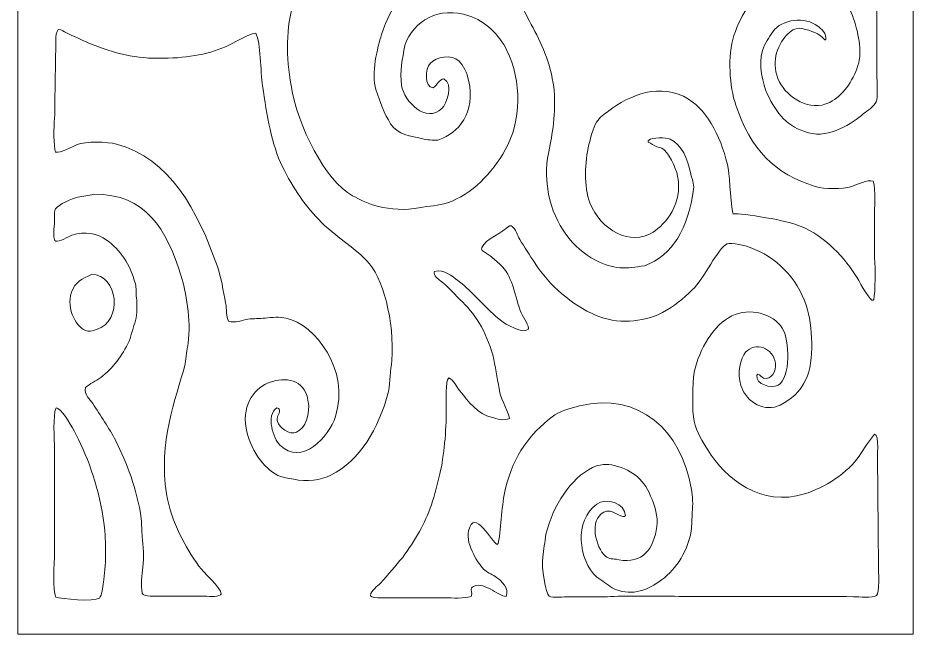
# Model space of a CAD drawing. Header units: centimetres. Extents: x -9 to 9.2, y -13.2 to 13.4.
# Drawn here: x -9.04 to -0.64, y -13.18 to -7.4 of the extents above; entities that cross this region are included whole.
import ezdxf

# ---------------------------------------------------------------- set-up
doc = ezdxf.new("R2010")
doc.units = ezdxf.units.CM
doc.header["$MEASUREMENT"] = 0
doc.layers.add('layer 1', color=7, linetype='Continuous')

msp = doc.modelspace()

# ---------------------------------------------------------------- linework, layer by layer
at = {"layer": 'layer 1', "color": 250, "lineweight": 9}
for points, knots in [([(-9.04413, 13.39309), (-9.04413, 13.39309), (-0.6396, 13.39309), (-0.6396, 13.39309), (-0.6396, 13.39309), (-0.6396, 13.39309), (-0.6396, -13.18251), (-0.6396, -13.18251), (-0.6396, -13.18251), (-0.6396, -13.18251), (-9.04413, -13.18251), (-9.04413, -13.18251), (-9.04413, -13.18251), (-9.04413, -13.18251), (-9.04413, 13.39309), (-9.04413, 13.39309)], [0, 0, 0, 0, 0.2, 0.2, 0.2, 0.2, 0.4, 0.4, 0.4, 0.4, 0.6, 0.6, 0.6, 0.6, 1, 1, 1, 1]), ([(-1.00093, -4.68808), (-0.99526, -4.69078), (-0.98959, -4.69345), (-0.98387, -4.696), (-0.98387, -4.696), (-0.97185, -4.79121), (-0.97531, -4.91836), (-0.97531, -5.02958), (-0.97531, -5.02958), (-0.97531, -5.20611), (-0.97531, -5.38261), (-0.97531, -5.55905), (-0.97531, -5.55905), (-0.97671, -6.13002), (-0.97821, -6.70101), (-0.97956, -7.27198), (-0.97956, -7.27198), (-0.97956, -7.49251), (-0.97956, -7.71318), (-0.97956, -7.93373), (-0.97956, -7.93373), (-0.97956, -7.99397), (-0.96905, -8.15536), (-0.986, -8.18797), (-0.986, -8.18797), (-1.01096, -8.23598), (-1.06497, -8.26744), (-1.1037, -8.29913), (-1.1037, -8.29913), (-1.21132, -8.38738), (-1.42112, -8.53388), (-1.62162, -8.47914), (-1.62162, -8.47914), (-1.82029, -8.42501), (-1.91944, -8.30257), (-2.00897, -8.11377), (-2.00897, -8.11377), (-2.04966, -8.028), (-2.09338, -7.83657), (-2.05447, -7.70817), (-2.05447, -7.70817), (-2.03265, -7.63605), (-1.99192, -7.58726), (-1.95773, -7.53156), (-1.95773, -7.53156), (-1.86849, -7.41076), (-1.65465, -7.3849), (-1.53389, -7.47844), (-1.53389, -7.47844), (-1.50554, -7.50037), (-1.44638, -7.54906), (-1.45893, -7.60813), (-1.45893, -7.60813), (-1.46184, -7.60813), (-1.46469, -7.60813), (-1.46746, -7.60813), (-1.46746, -7.60813), (-1.52486, -7.54472), (-1.59089, -7.52143), (-1.68366, -7.5005), (-1.68366, -7.5005), (-1.74841, -7.48593), (-1.79692, -7.53015), (-1.82703, -7.56314), (-1.82703, -7.56314), (-1.92039, -7.66526), (-1.98056, -7.83255), (-1.89346, -8.00258), (-1.89346, -8.00258), (-1.82148, -8.14297), (-1.60977, -8.29099), (-1.42255, -8.19322), (-1.42255, -8.19322), (-1.2999, -8.12919), (-1.20822, -8.00115), (-1.15725, -7.84912), (-1.15725, -7.84912), (-1.11235, -7.71513), (-1.16093, -7.51291), (-1.19786, -7.40968), (-1.19786, -7.40968), (-1.25678, -7.24466), (-1.34905, -7.11791), (-1.48466, -7.04961), (-1.48466, -7.04961), (-1.75022, -6.91557), (-2.06781, -7.10722), (-2.18657, -7.29052), (-2.18657, -7.29052), (-2.23923, -7.37161), (-2.28759, -7.46236), (-2.32142, -7.56577), (-2.32142, -7.56577), (-2.3844, -7.75803), (-2.36219, -8.04621), (-2.30435, -8.21966), (-2.30435, -8.21966), (-2.16506, -8.6368), (-1.93999, -8.86558), (-1.55951, -8.98213), (-1.55951, -8.98213), (-1.46922, -9.00984), (-1.30621, -9.00923), (-1.21501, -8.98213), (-1.21501, -8.98213), (-1.16556, -8.96745), (-1.06766, -8.914), (-1.01382, -8.93188), (-1.01382, -8.93188), (-0.98864, -9.02192), (-1.00312, -9.17681), (-1.00312, -9.28927), (-1.00312, -9.28927), (-1.00312, -9.41016), (-1.00312, -9.53109), (-1.00312, -9.6519), (-1.00312, -9.6519), (-0.99089, -9.7534), (-0.99429, -9.96228), (-1.00955, -10.04633), (-1.00955, -10.04633), (-1.01164, -10.04725), (-1.01382, -10.04821), (-1.01591, -10.04904), (-1.01591, -10.04904), (-1.01947, -10.04904), (-1.02314, -10.04904), (-1.02666, -10.04904), (-1.02666, -10.04904), (-1.0639, -10.0265), (-1.15161, -9.85968), (-1.18285, -9.81078), (-1.18285, -9.81078), (-1.30675, -9.61758), (-1.51389, -9.41405), (-1.73289, -9.34217), (-1.73289, -9.34217), (-1.85001, -9.2947), (-2.32474, -9.22264), (-2.32778, -9.24156), (-2.32778, -9.24156), (-2.35061, -9.2093), (-2.36104, -8.89151), (-2.37277, -8.82855), (-2.37277, -8.82855), (-2.42536, -8.5485), (-2.56256, -8.28024), (-2.74737, -8.16406), (-2.74737, -8.16406), (-3.00776, -8.00042), (-3.30647, -8.12587), (-3.49632, -8.27262), (-3.49632, -8.27262), (-3.53621, -8.3034), (-3.58468, -8.33287), (-3.61199, -8.37854), (-3.61199, -8.37854), (-3.64773, -8.43854), (-3.66278, -8.51043), (-3.68256, -8.59037), (-3.68256, -8.59037), (-3.72225, -8.75044), (-3.7328, -8.98561), (-3.67402, -9.13566), (-3.67402, -9.13566), (-3.57243, -9.39482), (-3.29268, -9.54551), (-3.08123, -9.41101), (-3.08123, -9.41101), (-2.96148, -9.335), (-2.80135, -9.14706), (-2.85008, -8.88687), (-2.85008, -8.88687), (-2.86639, -8.79967), (-2.94093, -8.65661), (-2.99767, -8.62211), (-2.99767, -8.62211), (-3.01343, -8.61854), (-3.02908, -8.61508), (-3.04482, -8.61152), (-3.04482, -8.61152), (-3.0719, -8.59653), (-3.09905, -8.58144), (-3.12619, -8.56653), (-3.12619, -8.56653), (-3.12619, -8.56212), (-3.12619, -8.55772), (-3.12619, -8.55327), (-3.12619, -8.55327), (-3.12399, -8.55155), (-3.12189, -8.54976), (-3.11976, -8.54802), (-3.11976, -8.54802), (-3.09484, -8.5219), (-2.95763, -8.51957), (-2.92066, -8.53742), (-2.92066, -8.53742), (-2.81084, -8.59031), (-2.75636, -8.71907), (-2.72585, -8.86832), (-2.72585, -8.86832), (-2.71753, -8.90942), (-2.69276, -8.95541), (-2.70027, -9.00859), (-2.70027, -9.00859), (-2.75123, -9.36903), (-2.89388, -9.63332), (-3.16042, -9.72602), (-3.16042, -9.72602), (-3.3324, -9.7569), (-3.45417, -9.76235), (-3.62264, -9.67307), (-3.62264, -9.67307), (-3.8356, -9.56016), (-3.99962, -9.34878), (-4.06354, -9.0536), (-4.06354, -9.0536), (-4.08954, -8.84521), (-4.08946, -8.79439), (-4.04637, -8.58768), (-4.04637, -8.58768), (-4.0159, -8.44156), (-3.98848, -8.18979), (-4.0186, -8.01317), (-4.0186, -8.01317), (-4.05918, -7.7747), (-4.14841, -7.60272), (-4.24112, -7.43077), (-4.24112, -7.43077), (-4.27844, -7.36163), (-4.31692, -7.26651), (-4.36953, -7.21633), (-4.36953, -7.21633), (-4.44696, -7.14255), (-4.56656, -7.08562), (-4.66703, -7.0469), (-4.66703, -7.0469), (-4.81314, -6.9906), (-4.97024, -6.96301), (-5.12075, -7.00718), (-5.12075, -7.00718), (-5.3861, -7.0851), (-5.53824, -7.26771), (-5.63004, -7.55781), (-5.63004, -7.55781), (-5.66668, -7.67333), (-5.73123, -7.92799), (-5.68358, -8.07145), (-5.68358, -8.07145), (-5.64302, -8.19376), (-5.60508, -8.30062), (-5.54446, -8.39446), (-5.54446, -8.39446), (-5.47401, -8.50365), (-5.36638, -8.50785), (-5.22987, -8.53742), (-5.22987, -8.53742), (-5.19037, -8.54595), (-5.12756, -8.55638), (-5.08643, -8.54266), (-5.08643, -8.54266), (-4.91463, -8.48527), (-4.74303, -8.29087), (-4.81251, -7.98672), (-4.81251, -7.98672), (-4.82737, -7.92183), (-4.86273, -7.84332), (-4.90242, -7.80668), (-4.90242, -7.80668), (-4.9772, -7.73787), (-5.11558, -7.76711), (-5.17423, -7.82793), (-5.17423, -7.82793), (-5.21997, -7.8754), (-5.2321, -8.05387), (-5.14426, -8.05561), (-5.14426, -8.05561), (-5.10753, -8.03379), (-5.09077, -7.9759), (-5.04372, -7.97353), (-5.04372, -7.97353), (-4.95274, -8.01929), (-5.01849, -8.20877), (-5.063, -8.25148), (-5.063, -8.25148), (-5.21096, -8.39354), (-5.41666, -8.19093), (-5.44183, -8.03172), (-5.44183, -8.03172), (-5.46149, -7.90688), (-5.43207, -7.78248), (-5.41176, -7.66116), (-5.41176, -7.66116), (-5.32871, -7.41872), (-5.08868, -7.29243), (-4.8104, -7.3805), (-4.8104, -7.3805), (-4.65769, -7.42882), (-4.52695, -7.55653), (-4.45301, -7.70612), (-4.45301, -7.70612), (-4.31201, -7.99126), (-4.31604, -8.37308), (-4.46797, -8.63806), (-4.46797, -8.63806), (-4.59395, -8.85759), (-4.77684, -9.05449), (-5.01158, -9.13566), (-5.01158, -9.13566), (-5.09869, -9.16584), (-5.18036, -9.16308), (-5.2791, -9.18337), (-5.2791, -9.18337), (-5.39546, -9.20728), (-5.5519, -9.19843), (-5.66011, -9.17009), (-5.66011, -9.17009), (-5.74639, -9.14748), (-5.82804, -9.11015), (-5.90187, -9.06946), (-5.90187, -9.06946), (-6.16193, -8.92659), (-6.41352, -8.42406), (-6.47978, -8.03442), (-6.47978, -8.03442), (-6.52351, -7.77652), (-6.53327, -7.4789), (-6.45188, -7.25866), (-6.45188, -7.25866), (-6.43112, -7.20241), (-6.33445, -7.135), (-6.29357, -7.0946), (-6.29357, -7.0946), (-6.17754, -6.97979), (-6.05982, -6.78917), (-5.98111, -6.62866), (-5.98111, -6.62866), (-5.90694, -6.47749), (-5.85524, -6.30904), (-5.79704, -6.13887), (-5.79704, -6.13887), (-5.78123, -6.09278), (-5.76407, -5.96696), (-5.73281, -5.94832), (-5.73281, -5.94832), (-5.70808, -5.93426), (-5.65188, -5.97397), (-5.62585, -5.98529), (-5.62585, -5.98529), (-5.57521, -6.00735), (-5.4044, -6.04808), (-5.33265, -6.03028), (-5.33265, -6.03028), (-5.30193, -6.02271), (-5.23679, -5.96857), (-5.20423, -5.97737), (-5.20423, -5.97737), (-5.1571, -5.99013), (-5.12362, -6.11569), (-5.09935, -6.16528), (-5.09935, -6.16528), (-5.04078, -6.28512), (-4.96281, -6.39235), (-4.8939, -6.5016), (-4.8939, -6.5016), (-4.83081, -6.57093), (-4.76805, -6.6406), (-4.70556, -6.71074), (-4.70556, -6.71074), (-4.52387, -6.86872), (-4.32725, -6.98028), (-4.06354, -7.04162), (-4.06354, -7.04162), (-3.93643, -7.07113), (-3.81027, -7.04961), (-3.68256, -7.04961), (-3.68256, -7.04961), (-3.5536, -7.02286), (-3.41926, -7.00662), (-3.3081, -6.95162), (-3.3081, -6.95162), (-3.22892, -6.91253), (-3.15281, -6.85089), (-3.08336, -6.79811), (-3.08336, -6.79811), (-2.90002, -6.6588), (-2.73729, -6.51312), (-2.60824, -6.30827), (-2.60824, -6.30827), (-2.51673, -6.16308), (-2.45191, -5.99621), (-2.3814, -5.82379), (-2.3814, -5.82379), (-2.36137, -5.77487), (-2.35263, -5.66088), (-2.30008, -5.65436), (-2.30008, -5.65436), (-2.2611, -5.68015), (-2.16534, -5.92115), (-2.13303, -5.98268), (-2.13303, -5.98268), (-1.99178, -6.25311), (-1.74468, -6.59759), (-1.49326, -6.72659), (-1.49326, -6.72659), (-1.41565, -6.76634), (-1.3094, -6.84406), (-1.19142, -6.81662), (-1.19142, -6.81662), (-1.18792, -6.8122), (-1.18432, -6.80773), (-1.18071, -6.8033), (-1.18071, -6.8033), (-1.18207, -6.74888), (-1.22999, -6.69011), (-1.2514, -6.65243), (-1.2514, -6.65243), (-1.30119, -6.5646), (-1.35231, -6.45694), (-1.38622, -6.3559), (-1.38622, -6.3559), (-1.45425, -6.1529), (-1.46168, -5.8), (-1.42684, -5.53786), (-1.42684, -5.53786), (-1.42469, -5.46907), (-1.42255, -5.40027), (-1.42041, -5.33134), (-1.42041, -5.33134), (-1.40625, -5.22376), (-1.43182, -5.11023), (-1.44403, -5.01899), (-1.44403, -5.01899), (-1.44802, -4.98904), (-1.44861, -4.91651), (-1.43754, -4.89989), (-1.43754, -4.89989), (-1.42615, -4.88283), (-1.24794, -4.86331), (-1.21717, -4.85226), (-1.21717, -4.85226), (-1.13106, -4.8211), (-1.06194, -4.75169), (-1.00093, -4.68808)], [0, 0, 0, 0, 0.0089286, 0.0089286, 0.0089286, 0.0089286, 0.0178571, 0.0178571, 0.0178571, 0.0178571, 0.0267857, 0.0267857, 0.0267857, 0.0267857, 0.0357143, 0.0357143, 0.0357143, 0.0357143, 0.0446429, 0.0446429, 0.0446429, 0.0446429, 0.0535714, 0.0535714, 0.0535714, 0.0535714, 0.0625, 0.0625, 0.0625, 0.0625, 0.0714286, 0.0714286, 0.0714286, 0.0714286, 0.0803571, 0.0803571, 0.0803571, 0.0803571, 0.0892857, 0.0892857, 0.0892857, 0.0892857, 0.0982143, 0.0982143, 0.0982143, 0.0982143, 0.1071429, 0.1071429, 0.1071429, 0.1071429, 0.1160714, 0.1160714, 0.1160714, 0.1160714, 0.125, 0.125, 0.125, 0.125, 0.1339286, 0.1339286, 0.1339286, 0.1339286, 0.1428571, 0.1428571, 0.1428571, 0.1428571, 0.1517857, 0.1517857, 0.1517857, 0.1517857, 0.1607143, 0.1607143, 0.1607143, 0.1607143, 0.1696429, 0.1696429, 0.1696429, 0.1696429, 0.1785714, 0.1785714, 0.1785714, 0.1785714, 0.1875, 0.1875, 0.1875, 0.1875, 0.1964286, 0.1964286, 0.1964286, 0.1964286, 0.2053571, 0.2053571, 0.2053571, 0.2053571, 0.2142857, 0.2142857, 0.2142857, 0.2142857, 0.2232143, 0.2232143, 0.2232143, 0.2232143, 0.2321429, 0.2321429, 0.2321429, 0.2321429, 0.2410714, 0.2410714, 0.2410714, 0.2410714, 0.25, 0.25, 0.25, 0.25, 0.2589286, 0.2589286, 0.2589286, 0.2589286, 0.2678571, 0.2678571, 0.2678571, 0.2678571, 0.2767857, 0.2767857, 0.2767857, 0.2767857, 0.2857143, 0.2857143, 0.2857143, 0.2857143, 0.2946429, 0.2946429, 0.2946429, 0.2946429, 0.3035714, 0.3035714, 0.3035714, 0.3035714, 0.3125, 0.3125, 0.3125, 0.3125, 0.3214286, 0.3214286, 0.3214286, 0.3214286, 0.3303571, 0.3303571, 0.3303571, 0.3303571, 0.3392857, 0.3392857, 0.3392857, 0.3392857, 0.3482143, 0.3482143, 0.3482143, 0.3482143, 0.3571429, 0.3571429, 0.3571429, 0.3571429, 0.3660714, 0.3660714, 0.3660714, 0.3660714, 0.375, 0.375, 0.375, 0.375, 0.3839286, 0.3839286, 0.3839286, 0.3839286, 0.3928571, 0.3928571, 0.3928571, 0.3928571, 0.4017857, 0.4017857, 0.4017857, 0.4017857, 0.4107143, 0.4107143, 0.4107143, 0.4107143, 0.4196429, 0.4196429, 0.4196429, 0.4196429, 0.4285714, 0.4285714, 0.4285714, 0.4285714, 0.4375, 0.4375, 0.4375, 0.4375, 0.4464286, 0.4464286, 0.4464286, 0.4464286, 0.4553571, 0.4553571, 0.4553571, 0.4553571, 0.4642857, 0.4642857, 0.4642857, 0.4642857, 0.4732143, 0.4732143, 0.4732143, 0.4732143, 0.4821429, 0.4821429, 0.4821429, 0.4821429, 0.4910714, 0.4910714, 0.4910714, 0.4910714, 0.5, 0.5, 0.5, 0.5, 0.5089286, 0.5089286, 0.5089286, 0.5089286, 0.5178571, 0.5178571, 0.5178571, 0.5178571, 0.5267857, 0.5267857, 0.5267857, 0.5267857, 0.5357143, 0.5357143, 0.5357143, 0.5357143, 0.5446429, 0.5446429, 0.5446429, 0.5446429, 0.5535714, 0.5535714, 0.5535714, 0.5535714, 0.5625, 0.5625, 0.5625, 0.5625, 0.5714286, 0.5714286, 0.5714286, 0.5714286, 0.5803571, 0.5803571, 0.5803571, 0.5803571, 0.5892857, 0.5892857, 0.5892857, 0.5892857, 0.5982143, 0.5982143, 0.5982143, 0.5982143, 0.6071429, 0.6071429, 0.6071429, 0.6071429, 0.6160714, 0.6160714, 0.6160714, 0.6160714, 0.625, 0.625, 0.625, 0.625, 0.6339286, 0.6339286, 0.6339286, 0.6339286, 0.6428571, 0.6428571, 0.6428571, 0.6428571, 0.6517857, 0.6517857, 0.6517857, 0.6517857, 0.6607143, 0.6607143, 0.6607143, 0.6607143, 0.6696429, 0.6696429, 0.6696429, 0.6696429, 0.6785714, 0.6785714, 0.6785714, 0.6785714, 0.6875, 0.6875, 0.6875, 0.6875, 0.6964286, 0.6964286, 0.6964286, 0.6964286, 0.7053571, 0.7053571, 0.7053571, 0.7053571, 0.7142857, 0.7142857, 0.7142857, 0.7142857, 0.7232143, 0.7232143, 0.7232143, 0.7232143, 0.7321429, 0.7321429, 0.7321429, 0.7321429, 0.7410714, 0.7410714, 0.7410714, 0.7410714, 0.75, 0.75, 0.75, 0.75, 0.7589286, 0.7589286, 0.7589286, 0.7589286, 0.7678571, 0.7678571, 0.7678571, 0.7678571, 0.7767857, 0.7767857, 0.7767857, 0.7767857, 0.7857143, 0.7857143, 0.7857143, 0.7857143, 0.7946429, 0.7946429, 0.7946429, 0.7946429, 0.8035714, 0.8035714, 0.8035714, 0.8035714, 0.8125, 0.8125, 0.8125, 0.8125, 0.8214286, 0.8214286, 0.8214286, 0.8214286, 0.8303571, 0.8303571, 0.8303571, 0.8303571, 0.8392857, 0.8392857, 0.8392857, 0.8392857, 0.8482143, 0.8482143, 0.8482143, 0.8482143, 0.8571429, 0.8571429, 0.8571429, 0.8571429, 0.8660714, 0.8660714, 0.8660714, 0.8660714, 0.875, 0.875, 0.875, 0.875, 0.8839286, 0.8839286, 0.8839286, 0.8839286, 0.8928571, 0.8928571, 0.8928571, 0.8928571, 0.9017857, 0.9017857, 0.9017857, 0.9017857, 0.9107143, 0.9107143, 0.9107143, 0.9107143, 0.9196429, 0.9196429, 0.9196429, 0.9196429, 0.9285714, 0.9285714, 0.9285714, 0.9285714, 0.9375, 0.9375, 0.9375, 0.9375, 0.9464286, 0.9464286, 0.9464286, 0.9464286, 0.9553571, 0.9553571, 0.9553571, 0.9553571, 0.9642857, 0.9642857, 0.9642857, 0.9642857, 0.9732143, 0.9732143, 0.9732143, 0.9732143, 0.9821429, 0.9821429, 0.9821429, 0.9821429, 1, 1, 1, 1]), ([(-8.66488, -7.51019), (-8.62935, -7.50977), (-8.6126, -7.53083), (-8.58775, -7.54198), (-8.58775, -7.54198), (-8.51994, -7.57285), (-8.45224, -7.60382), (-8.38447, -7.63461), (-8.38447, -7.63461), (-8.1887, -7.71705), (-7.97954, -7.78015), (-7.72314, -7.78023), (-7.72314, -7.78023), (-7.47423, -7.78027), (-7.27675, -7.74917), (-7.09391, -7.67168), (-7.09391, -7.67168), (-7.04332, -7.65027), (-6.84864, -7.5364), (-6.8114, -7.54467), (-6.8114, -7.54467), (-6.76223, -7.63329), (-6.76751, -7.90596), (-6.74729, -8.03967), (-6.74729, -8.03967), (-6.7057, -8.31426), (-6.66261, -8.59233), (-6.56111, -8.79687), (-6.56111, -8.79687), (-6.46154, -8.99735), (-6.33904, -9.17846), (-6.19292, -9.32099), (-6.19292, -9.32099), (-6.06108, -9.44979), (-5.90336, -9.54533), (-5.77133, -9.67576), (-5.77133, -9.67576), (-5.61658, -9.82878), (-5.5075, -10.24752), (-5.53383, -10.61561), (-5.53383, -10.61561), (-5.54381, -10.71259), (-5.5538, -10.80976), (-5.56379, -10.90677), (-5.56379, -10.90677), (-5.661, -11.26468), (-5.83199, -11.55113), (-6.10522, -11.69039), (-6.10522, -11.69039), (-6.19604, -11.73661), (-6.33874, -11.75771), (-6.454, -11.73018), (-6.454, -11.73018), (-6.51188, -11.71623), (-6.55419, -11.71581), (-6.60389, -11.69307), (-6.60389, -11.69307), (-6.73771, -11.63173), (-6.86851, -11.43607), (-6.9013, -11.25091), (-6.9013, -11.25091), (-6.94395, -11.01089), (-6.8073, -10.86555), (-6.67659, -10.81938), (-6.67659, -10.81938), (-6.53979, -10.77119), (-6.35672, -10.78517), (-6.32135, -10.98625), (-6.32135, -10.98625), (-6.29225, -11.12301), (-6.34788, -11.25055), (-6.4284, -11.28805), (-6.4284, -11.28805), (-6.49417, -11.31868), (-6.59285, -11.2417), (-6.60821, -11.18736), (-6.60821, -11.18736), (-6.62061, -11.14335), (-6.5885, -11.12405), (-6.58675, -11.08153), (-6.58675, -11.08153), (-6.59024, -11.07306), (-6.59066, -11.07036), (-6.59741, -11.06567), (-6.59741, -11.06567), (-6.60247, -11.06392), (-6.60742, -11.06209), (-6.61245, -11.06032), (-6.61245, -11.06032), (-6.72025, -11.12828), (-6.64423, -11.35134), (-6.58458, -11.40979), (-6.58458, -11.40979), (-6.37892, -11.61143), (-6.12363, -11.33474), (-6.06244, -11.13975), (-6.06244, -11.13975), (-5.92598, -10.70487), (-6.25237, -10.27705), (-6.52684, -10.21845), (-6.52684, -10.21845), (-6.58144, -10.20684), (-6.66336, -10.20752), (-6.72152, -10.21845), (-6.72152, -10.21845), (-6.77581, -10.22115), (-6.82998, -10.22379), (-6.88426, -10.22642), (-6.88426, -10.22642), (-6.93933, -10.23874), (-7.00246, -10.26656), (-7.06616, -10.24759), (-7.06616, -10.24759), (-7.08929, -10.20493), (-7.08192, -10.1347), (-7.09391, -10.07552), (-7.09391, -10.07552), (-7.11692, -9.9624), (-7.13486, -9.83652), (-7.171, -9.73395), (-7.171, -9.73395), (-7.35602, -9.20833), (-7.61898, -8.71529), (-8.11916, -8.585), (-8.11916, -8.585), (-8.20309, -8.56314), (-8.40872, -8.55737), (-8.48719, -8.59037), (-8.48719, -8.59037), (-8.53124, -8.60885), (-8.64522, -8.67118), (-8.69049, -8.66185), (-8.69049, -8.66185), (-8.70954, -8.60595), (-8.70814, -8.41794), (-8.69911, -8.34412), (-8.69911, -8.34412), (-8.69618, -8.14381), (-8.69337, -7.94348), (-8.69049, -7.74317), (-8.69049, -7.74317), (-8.68049, -7.66187), (-8.70343, -7.55479), (-8.66488, -7.51019)], [0, 0, 0, 0, 0.027027, 0.027027, 0.027027, 0.027027, 0.0540541, 0.0540541, 0.0540541, 0.0540541, 0.0810811, 0.0810811, 0.0810811, 0.0810811, 0.1081081, 0.1081081, 0.1081081, 0.1081081, 0.1351351, 0.1351351, 0.1351351, 0.1351351, 0.1621622, 0.1621622, 0.1621622, 0.1621622, 0.1891892, 0.1891892, 0.1891892, 0.1891892, 0.2162162, 0.2162162, 0.2162162, 0.2162162, 0.2432432, 0.2432432, 0.2432432, 0.2432432, 0.2702703, 0.2702703, 0.2702703, 0.2702703, 0.2972973, 0.2972973, 0.2972973, 0.2972973, 0.3243243, 0.3243243, 0.3243243, 0.3243243, 0.3513514, 0.3513514, 0.3513514, 0.3513514, 0.3783784, 0.3783784, 0.3783784, 0.3783784, 0.4054054, 0.4054054, 0.4054054, 0.4054054, 0.4324324, 0.4324324, 0.4324324, 0.4324324, 0.4594595, 0.4594595, 0.4594595, 0.4594595, 0.4864865, 0.4864865, 0.4864865, 0.4864865, 0.5135135, 0.5135135, 0.5135135, 0.5135135, 0.5405405, 0.5405405, 0.5405405, 0.5405405, 0.5675676, 0.5675676, 0.5675676, 0.5675676, 0.5945946, 0.5945946, 0.5945946, 0.5945946, 0.6216216, 0.6216216, 0.6216216, 0.6216216, 0.6486486, 0.6486486, 0.6486486, 0.6486486, 0.6756757, 0.6756757, 0.6756757, 0.6756757, 0.7027027, 0.7027027, 0.7027027, 0.7027027, 0.7297297, 0.7297297, 0.7297297, 0.7297297, 0.7567568, 0.7567568, 0.7567568, 0.7567568, 0.7837838, 0.7837838, 0.7837838, 0.7837838, 0.8108108, 0.8108108, 0.8108108, 0.8108108, 0.8378378, 0.8378378, 0.8378378, 0.8378378, 0.8648649, 0.8648649, 0.8648649, 0.8648649, 0.8918919, 0.8918919, 0.8918919, 0.8918919, 0.9189189, 0.9189189, 0.9189189, 0.9189189, 0.9459459, 0.9459459, 0.9459459, 0.9459459, 1, 1, 1, 1]), ([(-8.33096, -9.05629), (-7.84197, -9.05138), (-7.64872, -9.38425), (-7.51345, -9.81603), (-7.51345, -9.81603), (-7.46753, -9.96248), (-7.41561, -10.24117), (-7.44703, -10.45409), (-7.44703, -10.45409), (-7.45564, -10.51847), (-7.46416, -10.58297), (-7.47278, -10.64727), (-7.47278, -10.64727), (-7.56488, -10.98631), (-7.72617, -11.38368), (-7.64828, -11.86523), (-7.64828, -11.86523), (-7.60277, -12.14615), (-7.47193, -12.362), (-7.3444, -12.54554), (-7.3444, -12.54554), (-7.30782, -12.59819), (-7.13889, -12.74764), (-7.13456, -12.80757), (-7.13456, -12.80757), (-7.13673, -12.80943), (-7.13885, -12.8112), (-7.141, -12.81292), (-7.141, -12.81292), (-7.1791, -12.83847), (-7.26184, -12.82612), (-7.31437, -12.82612), (-7.31437, -12.82612), (-7.44423, -12.82612), (-7.57404, -12.82612), (-7.70391, -12.82612), (-7.70391, -12.82612), (-7.75344, -12.82612), (-7.86015, -12.83867), (-7.87728, -12.79705), (-7.87728, -12.79705), (-7.89154, -12.72933), (-7.87949, -12.62007), (-7.8708, -12.55609), (-7.8708, -12.55609), (-7.85882, -12.46708), (-7.86647, -12.34968), (-7.87728, -12.27022), (-7.87728, -12.27022), (-7.88014, -12.21367), (-7.88293, -12.15721), (-7.88585, -12.10075), (-7.88585, -12.10075), (-7.92841, -11.81189), (-8.02056, -11.58121), (-8.12546, -11.37013), (-8.12546, -11.37013), (-8.18824, -11.24395), (-8.2699, -11.13359), (-8.34166, -11.01795), (-8.34166, -11.01795), (-8.36694, -10.97727), (-8.4241, -10.93991), (-8.41012, -10.86973), (-8.41012, -10.86973), (-8.36629, -10.83145), (-8.31522, -10.81018), (-8.26675, -10.77442), (-8.26675, -10.77442), (-8.15523, -10.69215), (-8.06524, -10.57156), (-7.99918, -10.4329), (-7.99918, -10.4329), (-7.97924, -10.36852), (-7.95931, -10.30402), (-7.93936, -10.23971), (-7.93936, -10.23971), (-7.92706, -10.18171), (-7.92206, -10.09291), (-7.93075, -10.02789), (-7.93075, -10.02789), (-7.93706, -9.9809), (-7.93123, -9.93537), (-7.94149, -9.89543), (-7.94149, -9.89543), (-7.99018, -9.70655), (-8.0845, -9.57768), (-8.21116, -9.48514), (-8.21116, -9.48514), (-8.29578, -9.42326), (-8.41645, -9.399), (-8.53636, -9.44011), (-8.53636, -9.44011), (-8.56607, -9.45026), (-8.66089, -9.50749), (-8.68831, -9.49572), (-8.68831, -9.49572), (-8.69617, -9.49137), (-8.69764, -9.48943), (-8.70123, -9.47988), (-8.70123, -9.47988), (-8.71081, -9.45413), (-8.70736, -9.38834), (-8.70337, -9.35809), (-8.70337, -9.35809), (-8.69643, -9.30617), (-8.71062, -9.23082), (-8.69049, -9.19399), (-8.69049, -9.19399), (-8.66705, -9.15103), (-8.53088, -9.09551), (-8.4808, -9.08276), (-8.4808, -9.08276), (-8.4308, -9.07391), (-8.3809, -9.06516), (-8.33096, -9.05629)], [0, 0, 0, 0, 0.0333333, 0.0333333, 0.0333333, 0.0333333, 0.0666667, 0.0666667, 0.0666667, 0.0666667, 0.1, 0.1, 0.1, 0.1, 0.1333333, 0.1333333, 0.1333333, 0.1333333, 0.1666667, 0.1666667, 0.1666667, 0.1666667, 0.2, 0.2, 0.2, 0.2, 0.2333333, 0.2333333, 0.2333333, 0.2333333, 0.2666667, 0.2666667, 0.2666667, 0.2666667, 0.3, 0.3, 0.3, 0.3, 0.3333333, 0.3333333, 0.3333333, 0.3333333, 0.3666667, 0.3666667, 0.3666667, 0.3666667, 0.4, 0.4, 0.4, 0.4, 0.4333333, 0.4333333, 0.4333333, 0.4333333, 0.4666667, 0.4666667, 0.4666667, 0.4666667, 0.5, 0.5, 0.5, 0.5, 0.5333333, 0.5333333, 0.5333333, 0.5333333, 0.5666667, 0.5666667, 0.5666667, 0.5666667, 0.6, 0.6, 0.6, 0.6, 0.6333333, 0.6333333, 0.6333333, 0.6333333, 0.6666667, 0.6666667, 0.6666667, 0.6666667, 0.7, 0.7, 0.7, 0.7, 0.7333333, 0.7333333, 0.7333333, 0.7333333, 0.7666667, 0.7666667, 0.7666667, 0.7666667, 0.8, 0.8, 0.8, 0.8, 0.8333333, 0.8333333, 0.8333333, 0.8333333, 0.8666667, 0.8666667, 0.8666667, 0.8666667, 0.9, 0.9, 0.9, 0.9, 0.9333333, 0.9333333, 0.9333333, 0.9333333, 1, 1, 1, 1]), ([(-4.42952, -9.35281), (-4.41817, -9.35211), (-4.40949, -9.35251), (-4.40377, -9.35809), (-4.40377, -9.35809), (-4.37478, -9.37773), (-4.35179, -9.44573), (-4.33319, -9.47988), (-4.33319, -9.47988), (-4.28609, -9.55313), (-4.23895, -9.62637), (-4.1919, -9.69954), (-4.1919, -9.69954), (-4.05308, -9.91287), (-3.84573, -10.09351), (-3.61627, -10.19196), (-3.61627, -10.19196), (-3.42265, -10.27509), (-3.18288, -10.263), (-2.99344, -10.16548), (-2.99344, -10.16548), (-2.88745, -10.11104), (-2.79736, -10.03401), (-2.71313, -9.95376), (-2.71313, -9.95376), (-2.60383, -9.84988), (-2.46919, -9.55696), (-2.38565, -9.52224), (-2.38565, -9.52224), (-2.34902, -9.50702), (-2.20448, -9.54022), (-2.16948, -9.55394), (-2.16948, -9.55394), (-1.92693, -9.64938), (-1.73331, -9.82487), (-1.64086, -10.10469), (-1.64086, -10.10469), (-1.58312, -10.27953), (-1.56498, -10.62718), (-1.64513, -10.79291), (-1.64513, -10.79291), (-1.70013, -10.90674), (-1.78362, -10.98209), (-1.88916, -11.03383), (-1.88916, -11.03383), (-2.02545, -11.10086), (-2.20054, -11.02068), (-2.25726, -10.84858), (-2.25726, -10.84858), (-2.29368, -10.73788), (-2.26131, -10.59233), (-2.21232, -10.53883), (-2.21232, -10.53883), (-2.11806, -10.43587), (-1.95285, -10.49572), (-1.93197, -10.64204), (-1.93197, -10.64204), (-1.92116, -10.71717), (-1.97453, -10.80059), (-2.04317, -10.77973), (-2.04317, -10.77973), (-2.06614, -10.77271), (-2.07331, -10.74962), (-2.09884, -10.74529), (-2.09884, -10.74529), (-2.10178, -10.74794), (-2.1045, -10.75062), (-2.10742, -10.75331), (-2.10742, -10.75331), (-2.11801, -10.83864), (-1.9735, -10.88262), (-1.90624, -10.84587), (-1.90624, -10.84587), (-1.78621, -10.78032), (-1.79976, -10.41995), (-1.86768, -10.31116), (-1.86768, -10.31116), (-1.95221, -10.17598), (-2.17707, -10.11567), (-2.34289, -10.19732), (-2.34289, -10.19732), (-2.50277, -10.27606), (-2.65082, -10.50562), (-2.69379, -10.72939), (-2.69379, -10.72939), (-2.71137, -10.82082), (-2.71631, -11.09369), (-2.69594, -11.18473), (-2.69594, -11.18473), (-2.67283, -11.28797), (-2.61403, -11.37767), (-2.56758, -11.45482), (-2.56758, -11.45482), (-2.40539, -11.72375), (-2.06442, -11.99316), (-1.65803, -11.86778), (-1.65803, -11.86778), (-1.47549, -11.81155), (-1.24859, -11.66636), (-1.14647, -11.51308), (-1.14647, -11.51308), (-1.10129, -11.44519), (-1.05393, -11.36826), (-1.00312, -11.30659), (-1.00312, -11.30659), (-0.95115, -11.31343), (-0.98181, -11.52844), (-0.97317, -11.60036), (-0.97317, -11.60036), (-0.97025, -11.9083), (-0.96749, -12.21643), (-0.96455, -12.52433), (-0.96455, -12.52433), (-0.96455, -12.59787), (-0.95047, -12.80008), (-0.98387, -12.82086), (-0.98387, -12.82086), (-1.02063, -12.84555), (-1.1451, -12.83142), (-1.20002, -12.83142), (-1.20002, -12.83142), (-1.37546, -12.83054), (-1.55098, -12.8297), (-1.72643, -12.82876), (-1.72643, -12.82876), (-2.07171, -12.82876), (-2.4171, -12.82876), (-2.76237, -12.82876), (-2.76237, -12.82876), (-2.96848, -12.8279), (-3.17468, -12.82709), (-3.38083, -12.82612), (-3.38083, -12.82612), (-3.42359, -12.8279), (-3.46639, -12.8297), (-3.50918, -12.83142), (-3.50918, -12.83142), (-3.62906, -12.83142), (-3.74898, -12.83142), (-3.86875, -12.83142), (-3.86875, -12.83142), (-3.91285, -12.83142), (-4.02363, -12.84519), (-4.05492, -12.82612), (-4.05492, -12.82612), (-4.09249, -12.80332), (-4.12879, -12.55287), (-4.11701, -12.46079), (-4.11701, -12.46079), (-4.10704, -12.3893), (-4.09707, -12.3178), (-4.08701, -12.24634), (-4.08701, -12.24634), (-4.01457, -11.96846), (-3.86001, -11.7263), (-3.64831, -11.61894), (-3.64831, -11.61894), (-3.59332, -11.59106), (-3.50995, -11.5829), (-3.44506, -11.60036), (-3.44506, -11.60036), (-3.26017, -11.65031), (-3.16159, -11.73407), (-3.08972, -11.92072), (-3.08972, -11.92072), (-3.06723, -11.97922), (-3.03197, -12.07909), (-3.04482, -12.17221), (-3.04482, -12.17221), (-3.07398, -12.38399), (-3.1802, -12.52861), (-3.40221, -12.48459), (-3.40221, -12.48459), (-3.46171, -12.47284), (-3.49159, -12.48242), (-3.5285, -12.45018), (-3.5285, -12.45018), (-3.61837, -12.37209), (-3.68591, -12.11367), (-3.54344, -12.03982), (-3.54344, -12.03982), (-3.46398, -11.9987), (-3.38432, -12.09369), (-3.34871, -12.07958), (-3.34871, -12.07958), (-3.34583, -12.07785), (-3.34297, -12.07604), (-3.34019, -12.07427), (-3.34019, -12.07427), (-3.34262, -11.95138), (-3.52298, -11.90043), (-3.60984, -11.96313), (-3.60984, -11.96313), (-3.82225, -12.11634), (-3.78543, -12.48658), (-3.60769, -12.64876), (-3.60769, -12.64876), (-3.55983, -12.68229), (-3.51209, -12.71581), (-3.46429, -12.7494), (-3.46429, -12.7494), (-3.30023, -12.83028), (-3.15051, -12.77881), (-3.0277, -12.69375), (-3.0277, -12.69375), (-2.88235, -12.59306), (-2.76723, -12.43735), (-2.72164, -12.21466), (-2.72164, -12.21466), (-2.71882, -12.1555), (-2.71593, -12.09629), (-2.71313, -12.03719), (-2.71313, -12.03719), (-2.7053, -11.97617), (-2.70943, -11.88457), (-2.71956, -11.82541), (-2.71956, -11.82541), (-2.81324, -11.27191), (-3.21473, -10.90375), (-3.77026, -11.04178), (-3.77026, -11.04178), (-3.85652, -11.06326), (-3.96496, -11.09386), (-4.0293, -11.14507), (-4.0293, -11.14507), (-4.23681, -11.3104), (-4.38562, -11.48984), (-4.46582, -11.81484), (-4.46582, -11.81484), (-4.50537, -11.97472), (-4.50299, -12.15987), (-4.53438, -12.33115), (-4.53438, -12.33115), (-4.53793, -12.33466), (-4.54143, -12.33812), (-4.54498, -12.34162), (-4.54498, -12.34162), (-4.59165, -12.33032), (-4.76162, -11.98436), (-4.81251, -12.21466), (-4.81251, -12.21466), (-4.84218, -12.34831), (-4.71555, -12.53529), (-4.66064, -12.58263), (-4.66064, -12.58263), (-4.62818, -12.61063), (-4.58201, -12.62468), (-4.54931, -12.65143), (-4.54931, -12.65143), (-4.51205, -12.68189), (-4.42219, -12.75176), (-4.46155, -12.82876), (-4.46155, -12.82876), (-4.53438, -12.83254), (-4.68062, -12.66317), (-4.78686, -12.7494), (-4.78686, -12.7494), (-4.79198, -12.77456), (-4.77851, -12.79564), (-4.78473, -12.81815), (-4.78473, -12.81815), (-4.78616, -12.82177), (-4.7876, -12.82529), (-4.78906, -12.82876), (-4.78906, -12.82876), (-4.85668, -12.85222), (-4.95922, -12.84207), (-5.03938, -12.84207), (-5.03938, -12.84207), (-5.19425, -12.84207), (-5.34904, -12.84207), (-5.50381, -12.84207), (-5.50381, -12.84207), (-5.54751, -12.84209), (-5.71608, -12.85097), (-5.73281, -12.82351), (-5.73281, -12.82351), (-5.73355, -12.8226), (-5.73424, -12.82177), (-5.73491, -12.82086), (-5.73491, -12.82086), (-5.72499, -12.76893), (-5.66879, -12.73402), (-5.63864, -12.70439), (-5.63864, -12.70439), (-5.56942, -12.62404), (-5.50028, -12.54378), (-5.43108, -12.46349), (-5.43108, -12.46349), (-5.37851, -12.38246), (-5.32097, -12.30655), (-5.27264, -12.21992), (-5.27264, -12.21992), (-5.18664, -12.06527), (-5.12842, -11.88342), (-5.08221, -11.67981), (-5.08221, -11.67981), (-5.04274, -11.50558), (-5.02299, -11.28502), (-5.02234, -11.07359), (-5.02234, -11.07359), (-5.02206, -10.99458), (-5.03255, -10.81024), (-4.9987, -10.77713), (-4.9987, -10.77713), (-4.95454, -10.7982), (-4.92683, -10.85941), (-4.89607, -10.89882), (-4.89607, -10.89882), (-4.81471, -11.0033), (-4.72951, -11.11658), (-4.59212, -11.15032), (-4.59212, -11.15032), (-4.55119, -11.16039), (-4.47425, -11.18705), (-4.42952, -11.15822), (-4.42952, -11.15822), (-4.42579, -11.1328), (-4.50695, -10.97119), (-4.51943, -10.91736), (-4.51943, -10.91736), (-4.53793, -10.81325), (-4.55647, -10.70908), (-4.57505, -10.60499), (-4.57505, -10.60499), (-4.62898, -10.38315), (-4.73673, -10.19467), (-4.86816, -10.06753), (-4.86816, -10.06753), (-4.93634, -10.00172), (-5.00125, -9.92588), (-5.07582, -9.86899), (-5.07582, -9.86899), (-5.09687, -9.85285), (-5.14791, -9.81889), (-5.1336, -9.77895), (-5.1336, -9.77895), (-5.03826, -9.76055), (-4.97171, -9.82239), (-4.91311, -9.86641), (-4.91311, -9.86641), (-4.7638, -9.9786), (-4.64851, -10.13074), (-4.50219, -10.24759), (-4.50219, -10.24759), (-4.47983, -10.26549), (-4.29004, -10.37741), (-4.25401, -10.32177), (-4.25401, -10.32177), (-4.25253, -10.31907), (-4.25112, -10.31639), (-4.24975, -10.3138), (-4.24975, -10.3138), (-4.25754, -10.26453), (-4.31149, -10.19888), (-4.32884, -10.147), (-4.32884, -10.147), (-4.38838, -9.96987), (-4.40031, -9.82763), (-4.51511, -9.71545), (-4.51511, -9.71545), (-4.54652, -9.68814), (-4.57781, -9.66072), (-4.6093, -9.63343), (-4.6093, -9.63343), (-4.6349, -9.61667), (-4.66064, -9.59992), (-4.68627, -9.58306), (-4.68627, -9.58306), (-4.69108, -9.57567), (-4.69115, -9.56337), (-4.68837, -9.55394), (-4.68837, -9.55394), (-4.65927, -9.48183), (-4.48676, -9.41094), (-4.42952, -9.35281)], [0, 0, 0, 0, 0.0105263, 0.0105263, 0.0105263, 0.0105263, 0.0210526, 0.0210526, 0.0210526, 0.0210526, 0.0315789, 0.0315789, 0.0315789, 0.0315789, 0.0421053, 0.0421053, 0.0421053, 0.0421053, 0.0526316, 0.0526316, 0.0526316, 0.0526316, 0.0631579, 0.0631579, 0.0631579, 0.0631579, 0.0736842, 0.0736842, 0.0736842, 0.0736842, 0.0842105, 0.0842105, 0.0842105, 0.0842105, 0.0947368, 0.0947368, 0.0947368, 0.0947368, 0.1052632, 0.1052632, 0.1052632, 0.1052632, 0.1157895, 0.1157895, 0.1157895, 0.1157895, 0.1263158, 0.1263158, 0.1263158, 0.1263158, 0.1368421, 0.1368421, 0.1368421, 0.1368421, 0.1473684, 0.1473684, 0.1473684, 0.1473684, 0.1578947, 0.1578947, 0.1578947, 0.1578947, 0.1684211, 0.1684211, 0.1684211, 0.1684211, 0.1789474, 0.1789474, 0.1789474, 0.1789474, 0.1894737, 0.1894737, 0.1894737, 0.1894737, 0.2, 0.2, 0.2, 0.2, 0.2105263, 0.2105263, 0.2105263, 0.2105263, 0.2210526, 0.2210526, 0.2210526, 0.2210526, 0.2315789, 0.2315789, 0.2315789, 0.2315789, 0.2421053, 0.2421053, 0.2421053, 0.2421053, 0.2526316, 0.2526316, 0.2526316, 0.2526316, 0.2631579, 0.2631579, 0.2631579, 0.2631579, 0.2736842, 0.2736842, 0.2736842, 0.2736842, 0.2842105, 0.2842105, 0.2842105, 0.2842105, 0.2947368, 0.2947368, 0.2947368, 0.2947368, 0.3052632, 0.3052632, 0.3052632, 0.3052632, 0.3157895, 0.3157895, 0.3157895, 0.3157895, 0.3263158, 0.3263158, 0.3263158, 0.3263158, 0.3368421, 0.3368421, 0.3368421, 0.3368421, 0.3473684, 0.3473684, 0.3473684, 0.3473684, 0.3578947, 0.3578947, 0.3578947, 0.3578947, 0.3684211, 0.3684211, 0.3684211, 0.3684211, 0.3789474, 0.3789474, 0.3789474, 0.3789474, 0.3894737, 0.3894737, 0.3894737, 0.3894737, 0.4, 0.4, 0.4, 0.4, 0.4105263, 0.4105263, 0.4105263, 0.4105263, 0.4210526, 0.4210526, 0.4210526, 0.4210526, 0.4315789, 0.4315789, 0.4315789, 0.4315789, 0.4421053, 0.4421053, 0.4421053, 0.4421053, 0.4526316, 0.4526316, 0.4526316, 0.4526316, 0.4631579, 0.4631579, 0.4631579, 0.4631579, 0.4736842, 0.4736842, 0.4736842, 0.4736842, 0.4842105, 0.4842105, 0.4842105, 0.4842105, 0.4947368, 0.4947368, 0.4947368, 0.4947368, 0.5052632, 0.5052632, 0.5052632, 0.5052632, 0.5157895, 0.5157895, 0.5157895, 0.5157895, 0.5263158, 0.5263158, 0.5263158, 0.5263158, 0.5368421, 0.5368421, 0.5368421, 0.5368421, 0.5473684, 0.5473684, 0.5473684, 0.5473684, 0.5578947, 0.5578947, 0.5578947, 0.5578947, 0.5684211, 0.5684211, 0.5684211, 0.5684211, 0.5789474, 0.5789474, 0.5789474, 0.5789474, 0.5894737, 0.5894737, 0.5894737, 0.5894737, 0.6, 0.6, 0.6, 0.6, 0.6105263, 0.6105263, 0.6105263, 0.6105263, 0.6210526, 0.6210526, 0.6210526, 0.6210526, 0.6315789, 0.6315789, 0.6315789, 0.6315789, 0.6421053, 0.6421053, 0.6421053, 0.6421053, 0.6526316, 0.6526316, 0.6526316, 0.6526316, 0.6631579, 0.6631579, 0.6631579, 0.6631579, 0.6736842, 0.6736842, 0.6736842, 0.6736842, 0.6842105, 0.6842105, 0.6842105, 0.6842105, 0.6947368, 0.6947368, 0.6947368, 0.6947368, 0.7052632, 0.7052632, 0.7052632, 0.7052632, 0.7157895, 0.7157895, 0.7157895, 0.7157895, 0.7263158, 0.7263158, 0.7263158, 0.7263158, 0.7368421, 0.7368421, 0.7368421, 0.7368421, 0.7473684, 0.7473684, 0.7473684, 0.7473684, 0.7578947, 0.7578947, 0.7578947, 0.7578947, 0.7684211, 0.7684211, 0.7684211, 0.7684211, 0.7789474, 0.7789474, 0.7789474, 0.7789474, 0.7894737, 0.7894737, 0.7894737, 0.7894737, 0.8, 0.8, 0.8, 0.8, 0.8105263, 0.8105263, 0.8105263, 0.8105263, 0.8210526, 0.8210526, 0.8210526, 0.8210526, 0.8315789, 0.8315789, 0.8315789, 0.8315789, 0.8421053, 0.8421053, 0.8421053, 0.8421053, 0.8526316, 0.8526316, 0.8526316, 0.8526316, 0.8631579, 0.8631579, 0.8631579, 0.8631579, 0.8736842, 0.8736842, 0.8736842, 0.8736842, 0.8842105, 0.8842105, 0.8842105, 0.8842105, 0.8947368, 0.8947368, 0.8947368, 0.8947368, 0.9052632, 0.9052632, 0.9052632, 0.9052632, 0.9157895, 0.9157895, 0.9157895, 0.9157895, 0.9263158, 0.9263158, 0.9263158, 0.9263158, 0.9368421, 0.9368421, 0.9368421, 0.9368421, 0.9473684, 0.9473684, 0.9473684, 0.9473684, 0.9578947, 0.9578947, 0.9578947, 0.9578947, 0.9684211, 0.9684211, 0.9684211, 0.9684211, 0.9789474, 0.9789474, 0.9789474, 0.9789474, 1, 1, 1, 1]), ([(-8.35234, -9.80811), (-8.10591, -9.80847), (-8.0509, -10.24768), (-8.30738, -10.32432), (-8.30738, -10.32432), (-8.32874, -10.33072), (-8.36046, -10.34673), (-8.38875, -10.34026), (-8.38875, -10.34026), (-8.49121, -10.31676), (-8.59535, -10.13527), (-8.54067, -9.97485), (-8.54067, -9.97485), (-8.50621, -9.87387), (-8.43724, -9.84878), (-8.35234, -9.80811)], [0, 0, 0, 0, 0.2, 0.2, 0.2, 0.2, 0.4, 0.4, 0.4, 0.4, 0.6, 0.6, 0.6, 0.6, 1, 1, 1, 1]), ([(-8.68616, -11.06032), (-8.67656, -11.06046), (-8.67391, -11.06084), (-8.6691, -11.06567), (-8.6691, -11.06567), (-8.60633, -11.10388), (-8.53576, -11.23746), (-8.49786, -11.31184), (-8.49786, -11.31184), (-8.37517, -11.55285), (-8.28187, -11.81567), (-8.23459, -12.15632), (-8.23459, -12.15632), (-8.21449, -12.3022), (-8.21709, -12.56156), (-8.24109, -12.69645), (-8.24109, -12.69645), (-8.24909, -12.74151), (-8.25282, -12.82234), (-8.27953, -12.84463), (-8.27953, -12.84463), (-8.32559, -12.88306), (-8.64191, -12.85118), (-8.68831, -12.83671), (-8.68831, -12.83671), (-8.71966, -12.77652), (-8.70123, -12.51731), (-8.70123, -12.41847), (-8.70123, -12.41847), (-8.70123, -12.09726), (-8.70123, -11.77595), (-8.70123, -11.45482), (-8.70123, -11.45482), (-8.70123, -11.34782), (-8.71817, -11.13056), (-8.68616, -11.06032)], [0, 0, 0, 0, 0.1, 0.1, 0.1, 0.1, 0.2, 0.2, 0.2, 0.2, 0.3, 0.3, 0.3, 0.3, 0.4, 0.4, 0.4, 0.4, 0.5, 0.5, 0.5, 0.5, 0.6, 0.6, 0.6, 0.6, 0.7, 0.7, 0.7, 0.7, 0.8, 0.8, 0.8, 0.8, 1, 1, 1, 1])]:
    msp.add_open_spline(points, degree=3, knots=knots, dxfattribs=at)

doc.saveas('drawing.dxf')
